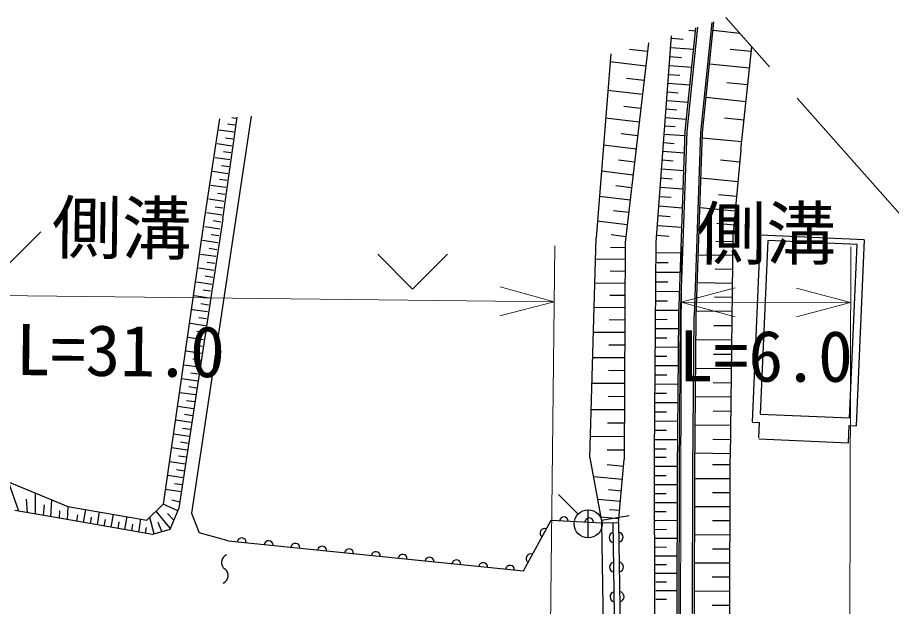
# Model space of a CAD drawing. Units: millimetres, scale not verified. Extents: x 0 to 700000, y -47500 to 447500.
# Drawn here: x 496194 to 527475, y 317260 to 338329 of the extents above; entities that cross this region are included whole.
import ezdxf
from ezdxf.enums import TextEntityAlignment as Align

# ---------------------------------------------------------------- set-up
doc = ezdxf.new("R2010")
doc.units = ezdxf.units.MM
doc.header["$LTSCALE"] = 1000
doc.linetypes.add('CHAIN', pattern=[18.5, 12, -1.5, 3.5, -1.5])
doc.layers.add('作業ﾚｲﾔ1', color=7, linetype='Continuous', lineweight=25)
doc.styles.add('@ＭＳ ゴシック', font='')
doc.styles.add('ＭＳ ゴシック', font='')
doc.styles.get('@ＭＳ ゴシック').set_extended_font_data('@MS Gothic')
doc.styles.get('ＭＳ ゴシック').set_extended_font_data('MS Gothic')

msp = doc.modelspace()

# ---------------------------------------------------------------- linework, layer by layer
at = {"layer": '作業ﾚｲﾔ1'}
for p, q in [((521047, 338153), (520641, 334217)), ((520218, 337873), (520463, 337855)), ((522050, 337759), (521087, 337860)), ((519049, 330289), (519606, 337676)), ((519599, 337586), (520014, 337555)), ((518782, 337421), (517943, 330286)), ((519574, 337258), (520395, 337196)), ((522085, 333583), (522470, 337284)), ((517426, 337029), (516899, 330449)), ((518746, 337109), (518095, 337186)), ((519550, 336933), (519956, 336902)), ((522452, 337112), (521704, 337190)), ((518684, 336589), (517403, 336739)), ((519525, 336611), (520329, 336551)), ((522390, 336513), (520964, 336662)), ((519501, 336293), (519899, 336264)), ((518624, 336076), (517993, 336150)), ((519478, 335979), (520264, 335920)), ((522328, 335915), (521580, 335993)), ((518565, 335571), (517321, 335717)), ((519454, 335668), (519843, 335639)), ((519431, 335360), (520200, 335302)), ((522265, 335317), (520840, 335465)), ((518506, 335074), (517894, 335146)), ((519408, 335056), (519789, 335027)), ((504562, 334804), (502422, 320601)), ((503543, 331122), (504062, 334759)), ((504010, 334721), (503869, 334742)), ((518449, 334584), (517242, 334726)), ((519386, 334755), (520138, 334698)), ((522197, 334662), (521494, 334728)), ((503424, 334703), (502883, 331186)), ((503974, 334474), (503713, 334512)), ((519363, 334457), (519735, 334429)), ((503938, 334227), (503414, 334303)), ((518392, 334101), (517797, 334171)), ((519341, 334159), (520087, 334102)), ((520641, 334217), (520409, 327648)), ((503866, 333732), (503340, 333809)), ((503902, 333979), (503640, 334018)), ((519318, 333855), (519697, 333827)), ((522116, 333882), (520704, 334012)), ((503830, 333485), (503566, 333523)), ((518336, 333625), (517164, 333763)), ((519295, 333547), (520065, 333489)), ((522085, 333583), (521801, 330505)), ((503794, 333237), (503266, 333314)), ((518281, 333157), (517704, 333225)), ((519271, 333234), (519662, 333204)), ((521353, 333239), (522047, 333171)), ((503758, 332990), (503493, 333028)), ((519247, 332915), (520043, 332855)), ((503721, 332742), (503191, 332820)), ((503685, 332495), (503420, 332534)), ((518226, 332695), (517090, 332829)), ((519223, 332592), (519627, 332561)), ((521981, 332456), (520653, 332578)), ((503649, 332248), (503117, 332325)), ((518173, 332240), (517613, 332306)), ((519198, 332263), (520020, 332201)), ((503613, 332000), (503347, 332039)), ((518120, 331792), (517017, 331922)), ((519173, 331929), (519590, 331898)), ((521932, 331925), (521283, 331985)), ((503577, 331753), (503043, 331831)), ((519147, 331590), (519996, 331526)), ((503505, 331258), (502969, 331336)), ((503541, 331506), (503273, 331545)), ((518068, 331351), (517525, 331415)), ((521884, 331406), (520616, 331523)), ((502883, 331186), (501407, 320919)), ((503543, 331122), (501972, 320783)), ((503469, 331011), (503200, 331050)), ((518017, 330916), (516946, 331042)), ((519121, 331245), (519552, 331212)), ((521837, 330899), (521218, 330956)), ((497025, 330665), (495775, 329415)), ((503433, 330763), (502894, 330842)), ((519095, 330894), (519971, 330828)), ((503360, 330269), (502820, 330348)), ((503396, 330516), (503127, 330555)), ((516678, 322584), (516899, 330449)), ((517967, 330488), (517439, 330550)), ((519068, 330538), (519513, 330505)), ((521801, 330505), (521697, 322574)), ((522494, 323854), (522781, 330541)), ((523043, 330348), (522776, 324144)), ((526496, 330381), (522781, 330541)), ((526240, 330211), (523043, 330348)), ((526496, 330381), (526210, 323722)), ((503324, 330021), (503054, 330061)), ((517942, 330095), (517416, 330098)), ((517943, 330286), (517911, 322522)), ((518997, 322656), (519049, 330289)), ((521798, 330303), (521186, 330311)), ((525973, 324006), (526240, 330211)), ((503288, 329774), (502746, 329853)), ((509085, 329862), (510335, 328612)), ((511585, 329862), (510335, 328612)), ((519046, 329924), (519939, 329917)), ((521792, 329813), (520556, 329829)), ((503252, 329527), (502980, 329566)), ((517941, 329674), (516877, 329679)), ((519044, 329571), (519485, 329568)), ((503216, 329279), (502672, 329359)), ((517939, 329249), (517402, 329251)), ((519042, 329222), (519914, 329216)), ((521785, 329319), (521162, 329327)), ((503144, 328784), (502597, 328864)), ((503180, 329032), (502907, 329072)), ((517937, 328819), (516853, 328824)), ((519039, 328877), (519470, 328874)), ((521779, 328820), (520521, 328836)), ((503107, 328537), (502834, 328577)), ((519037, 328536), (519889, 328531)), ((503071, 328290), (502523, 328370)), ((517935, 328386), (517388, 328388)), ((519035, 328199), (519456, 328196)), ((521772, 328316), (521137, 328325)), ((502999, 327795), (502449, 327875)), ((503035, 328042), (502761, 328082)), ((517933, 327948), (516829, 327953)), ((519033, 327866), (519866, 327861)), ((502963, 327548), (502687, 327588)), ((519030, 327535), (519444, 327532)), ((520370, 322102), (520409, 327648)), ((521766, 327809), (520485, 327825)), ((502927, 327300), (502375, 327381)), ((517932, 327506), (517374, 327509)), ((519028, 327204), (519855, 327199)), ((521759, 327296), (521117, 327305)), ((502891, 327053), (502614, 327093)), ((517930, 327060), (516804, 327065)), ((502855, 326805), (502300, 326886)), ((502819, 326558), (502541, 326599)), ((517928, 326610), (517360, 326612)), ((519026, 326874), (519439, 326871)), ((521752, 326783), (520472, 326800)), ((502782, 326311), (502226, 326392)), ((519024, 326543), (519851, 326537)), ((521745, 326271), (521107, 326280)), ((502746, 326063), (502468, 326104)), ((517926, 326155), (516778, 326160)), ((519021, 326212), (519435, 326209)), ((502710, 325816), (502152, 325897)), ((517924, 325696), (517345, 325699)), ((519019, 325881), (519846, 325876)), ((521739, 325761), (520465, 325777)), ((502638, 325321), (502078, 325403)), ((502674, 325569), (502394, 325609)), ((519017, 325551), (519430, 325548)), ((502602, 325074), (502321, 325115)), ((517922, 325233), (516753, 325238)), ((519015, 325220), (519841, 325215)), ((521732, 325251), (521097, 325260)), ((502566, 324826), (502003, 324908)), ((517920, 324765), (517330, 324768)), ((519012, 324890), (519426, 324887)), ((521725, 324743), (520458, 324760)), ((502493, 324332), (501929, 324414)), ((502530, 324579), (502248, 324620)), ((519010, 324559), (519837, 324553)), ((502457, 324084), (502175, 324126)), ((517918, 324293), (516726, 324298)), ((519008, 324228), (519421, 324226)), ((521718, 324237), (521087, 324245)), ((522776, 324144), (525973, 324006)), ((502421, 323837), (501855, 323920)), ((517916, 323816), (517314, 323818)), ((519006, 323898), (519832, 323892)), ((522494, 323854), (522754, 323843)), ((522731, 323297), (522754, 323843)), ((502385, 323589), (502101, 323631)), ((519004, 323567), (519417, 323565)), ((521712, 323731), (520451, 323748)), ((525932, 323109), (525959, 323733)), ((525959, 323733), (526224, 323722)), ((502349, 323342), (501781, 323425)), ((502313, 323095), (502028, 323136)), ((517914, 323334), (516699, 323339)), ((519001, 323237), (519827, 323231)), ((521705, 323227), (521076, 323235)), ((525932, 323109), (522729, 323247)), ((502277, 322847), (501706, 322931)), ((517912, 322848), (517299, 322851)), ((518999, 322906), (519412, 322904)), ((502241, 322600), (501955, 322642)), ((516678, 322584), (517108, 320258)), ((517708, 320268), (517911, 322522)), ((519008, 316998), (518997, 322656)), ((518998, 322603), (519411, 322606)), ((521699, 322724), (520444, 322740)), ((521674, 303083), (521697, 322574)), ((502205, 322353), (501632, 322436)), ((517888, 322273), (517302, 322326)), ((519001, 322275), (519821, 322282)), ((521696, 322332), (521069, 322333)), ((502132, 321858), (501558, 321942)), ((502168, 322105), (501882, 322147)), ((517846, 321804), (516805, 321898)), ((519003, 321949), (519411, 321952)), ((520358, 317012), (520370, 322102)), ((495483, 321876), (498000, 320841)), ((496242, 320672), (495867, 321718)), ((502096, 321610), (501808, 321652)), ((519006, 321624), (519819, 321630)), ((521696, 321830), (520439, 321831)), ((496834, 320567), (496843, 321317)), ((502060, 321363), (501484, 321447)), ((516259, 320565), (515552, 321272)), ((517809, 321388), (517346, 321429)), ((519009, 321300), (519413, 321303)), ((521695, 321327), (521066, 321328)), ((496548, 320618), (496513, 321097)), ((497386, 320469), (497423, 321079)), ((502004, 320991), (501716, 321066)), ((517776, 321018), (516954, 321092)), ((519011, 320978), (519817, 320984)), ((497830, 320391), (496100, 320697)), ((497144, 320895), (497116, 320517)), ((497692, 320415), (497708, 320681)), ((497982, 320365), (498006, 320840)), ((498000, 320841), (500829, 320354)), ((498561, 320265), (498642, 320731)), ((499054, 320180), (499134, 320646)), ((500829, 320354), (501407, 320919)), ((501658, 320060), (501154, 320672)), ((501929, 320682), (501408, 320924)), ((501972, 320783), (501641, 320020)), ((516618, 319717), (516618, 320717)), ((517746, 320689), (517381, 320722)), ((519014, 320657), (519415, 320660)), ((521695, 320824), (520437, 320826)), ((501025, 319840), (497830, 320391)), ((498315, 320307), (498355, 320540)), ((498808, 320222), (498848, 320455)), ((499300, 320137), (499341, 320370)), ((499547, 320095), (499627, 320561)), ((500039, 320010), (500120, 320476)), ((500532, 319925), (500613, 320391)), ((501090, 319859), (500925, 320448)), ((501558, 320583), (501786, 320353)), ((502422, 320601), (502694, 319891)), ((514300, 318531), (515294, 320343)), ((515294, 320343), (517108, 320258)), ((517720, 320397), (517072, 320455)), ((517100, 320349), (518085, 320518)), ((519017, 320337), (519816, 320344)), ((521694, 320321), (521065, 320322)), ((499793, 320053), (499833, 320286)), ((500286, 319968), (500326, 320201)), ((500779, 319883), (500814, 320091)), ((501641, 320020), (501025, 319840)), ((501362, 319939), (501230, 320262)), ((517108, 320258), (517708, 320268)), ((517708, 320268), (517825, 312832)), ((519019, 320019), (519417, 320023)), ((503738, 319614), (502694, 319891)), ((519022, 319702), (519814, 319709)), ((521693, 319818), (520434, 319819)), ((503738, 319614), (514300, 318531)), ((519025, 319387), (519419, 319390)), ((519027, 319073), (519813, 319079)), ((521693, 319314), (521063, 319315)), ((519030, 318760), (519421, 318763)), ((521692, 318810), (520432, 318812)), ((519033, 318449), (519811, 318455)), ((519035, 318139), (519423, 318142)), ((521692, 318306), (521061, 318307)), ((519038, 317830), (519810, 317836)), ((519040, 317522), (519425, 317526)), ((521691, 317802), (520430, 317804)), ((521690, 317298), (521059, 317298))]:
    msp.add_line(p, q, dxfattribs=at)
at = {"layer": '作業ﾚｲﾔ1', "linetype": 'CHAIN', "lineweight": 13}
msp.add_line((556564, 298737), (521547, 338329), dxfattribs=at)
at = {"layer": '作業ﾚｲﾔ1', "lineweight": 13}
for p, q in [((515012, 294103), (515421, 330157)), ((519873, 298800), (519956, 330145)), ((525934, 298784), (526016, 330129)), ((484400, 328508), (515398, 328157)), ((515398, 328157), (513472, 328696)), ((521884, 328657), (519950, 328145)), ((526011, 328129), (524080, 328652)), ((513460, 327661), (515398, 328157)), ((519950, 328145), (526011, 328129)), ((519950, 328145), (521881, 327622)), ((524078, 327616), (526011, 328129))]:
    msp.add_line(p, q, dxfattribs=at)
at = {"layer": '作業ﾚｲﾔ1'}
for points in [[(520435, 305136), (520525, 309787), (520428, 317012), (520440, 322102), (520478, 327646), (520711, 334213), (521120, 338179)], [(519815, 305148), (519905, 309789), (519808, 317009), (519820, 322104), (519858, 327659), (520092, 334255), (520474, 337958)], [(519885, 305147), (519975, 309789), (519878, 317009), (519890, 322104), (519928, 327658), (520162, 334251), (520547, 337983)], [(517228, 305332), (517225, 312827), (517108, 320258)], [(517628, 305287), (517625, 312831), (517508, 320265)]]:
    msp.add_lwpolyline(points, dxfattribs=at)
msp.add_circle((516618, 320217), 500, dxfattribs=at)
for centre, radius, start, end in [((515748, 320320), 151, 357.8501, 176.8229), ((516655, 320278), 151, 357.8501, 176.8229), ((515067, 319878), 174, 69.1545, 233.3681), ((504217, 319554), 161, 358.1456, 170.1381), ((517546, 319734), 180, 100.351, 261.455), ((517687, 319736), 180, 280.3606, 81.4458), ((505178, 319455), 161, 358.1469, 170.1373), ((506138, 319357), 161, 358.1487, 170.1354), ((507098, 319258), 161, 358.1474, 170.1363), ((503786, 318838), 291, 112.0217, 233.9892), ((508058, 319160), 161, 358.1469, 170.1373), ((509018, 319061), 161, 358.1472, 170.1353), ((509978, 318963), 161, 358.1474, 170.1363), ((514570, 318972), 174, 69.1533, 233.3693), ((510939, 318864), 161, 358.1469, 170.1373), ((511899, 318766), 161, 358.1469, 170.1373), ((512859, 318667), 161, 358.1474, 170.1363), ((517563, 318672), 180, 100.351, 261.455), ((517704, 318674), 180, 280.3625, 81.4439), ((503443, 318367), 291, 292.021, 53.9908), ((513819, 318569), 161, 358.1461, 170.1376), ((517580, 317610), 180, 100.3491, 261.4568), ((517721, 317612), 180, 280.3636, 81.4431)]:
    msp.add_arc(centre, radius, start, end, dxfattribs=at)

# ---------------------------------------------------------------- texts
at = {"layer": '作業ﾚｲﾔ1', "style": 'ＭＳ ゴシック'}
for rotation, p in [(359.351, (499910, 329332)), (359.849, (522983, 329137))]:
    msp.add_text('側溝', height=1833, rotation=rotation, dxfattribs=at).set_placement(p, align=Align.BOTTOM_CENTER)
at = {"layer": '作業ﾚｲﾔ1', "style": '@ＭＳ ゴシック'}
for s, rotation, p in [('L=31.0', 359.351, (499888, 327332)), ('L=6.0', 359.849, (522978, 327137))]:
    msp.add_text(s, height=1833, rotation=rotation, dxfattribs=at).set_placement(p, align=Align.TOP_CENTER)

doc.saveas('drawing.dxf')
